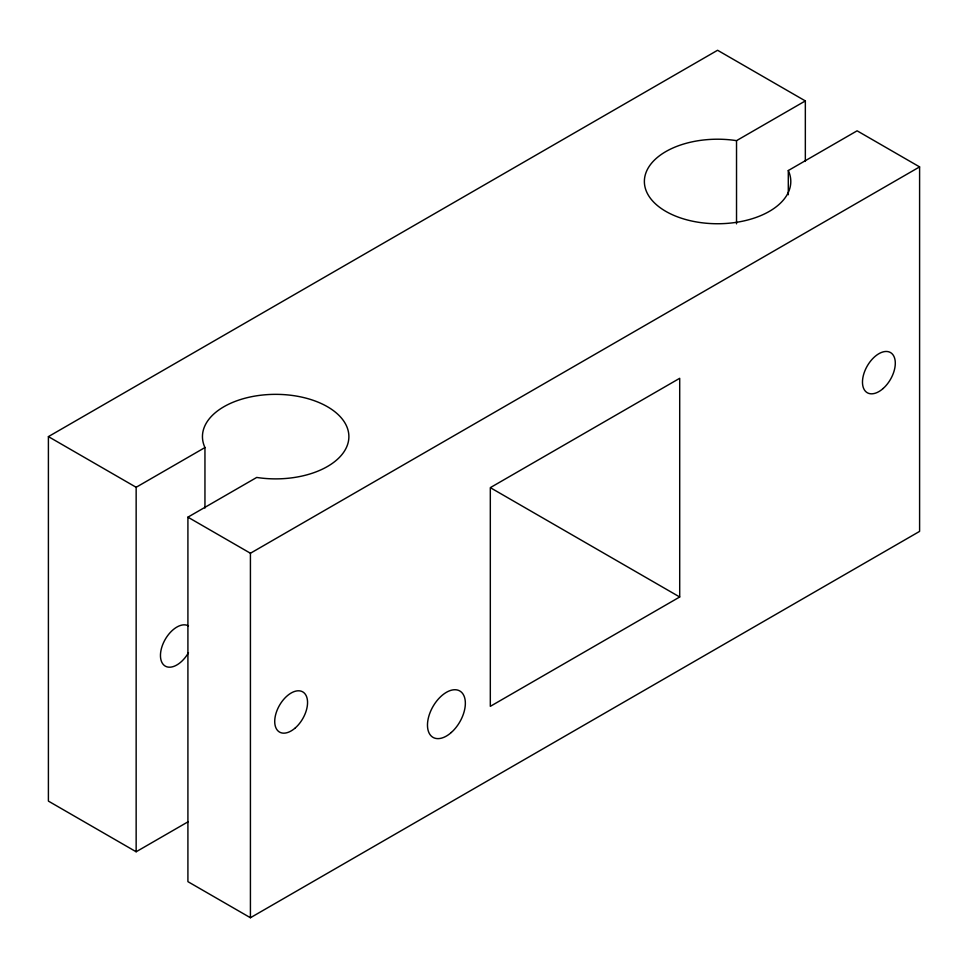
<?xml version="1.0" encoding="UTF-8"?>
<svg xmlns="http://www.w3.org/2000/svg" width="968" height="968" viewBox="0 0 968 968"><rect width="100%" height="100%" fill="white"/><g stroke="black" fill="none" stroke-linecap="round" stroke-linejoin="round"><path stroke-width="1.45" d="M188.082 821.784L136.149 851.767L48.4 801.105L48.4 436.616L717.578 50.263L805.34 100.926L805.34 161.426M48.4 436.616L136.149 487.279L204.95 447.555A73.205 42.265 0 0 1 269.286 394.508A73.205 42.265 0 0 1 348.601 440.295A73.205 42.265 0 0 1 256.726 477.442L187.913 517.166L187.913 881.654L250.422 917.737L919.6 531.384L919.6 166.895L857.104 130.813L788.303 170.537A73.205 42.265 0 0 1 723.967 223.584A73.205 42.265 0 0 1 644.652 177.797A73.205 42.265 0 0 1 736.527 140.65L805.34 100.926M187.913 517.166L250.422 553.248L919.6 166.895M679.705 596.99L490.316 706.337L490.316 487.642L679.705 378.294L679.705 596.99L490.716 487.884M788.303 170.537L788.303 194.737M736.527 140.65L736.527 223.838M250.422 553.248L250.422 917.737M204.95 447.555L204.95 508.055M136.149 487.279L136.149 851.767M188.47 652.71A23.208 13.407 -60 0 1 165.262 666.117A23.208 13.407 -60 0 1 165.262 639.316A23.208 13.407 -60 0 1 188.47 625.909M295.385 727.839A23.208 13.407 -60 0 0 302.742 691.878A23.208 13.407 -60 0 0 275.275 716.235A23.208 13.407 -60 0 0 295.385 727.839M883.131 388.507A23.208 13.407 -60 0 0 890.487 352.546A23.208 13.407 -60 0 0 863.033 376.891A23.208 13.407 -60 0 0 883.131 388.507M451.318 732.474A26.789 15.464 -60 0 0 459.812 690.983A26.789 15.464 -60 0 0 428.122 719.079A26.789 15.464 -60 0 0 451.318 732.474"/></g></svg>
